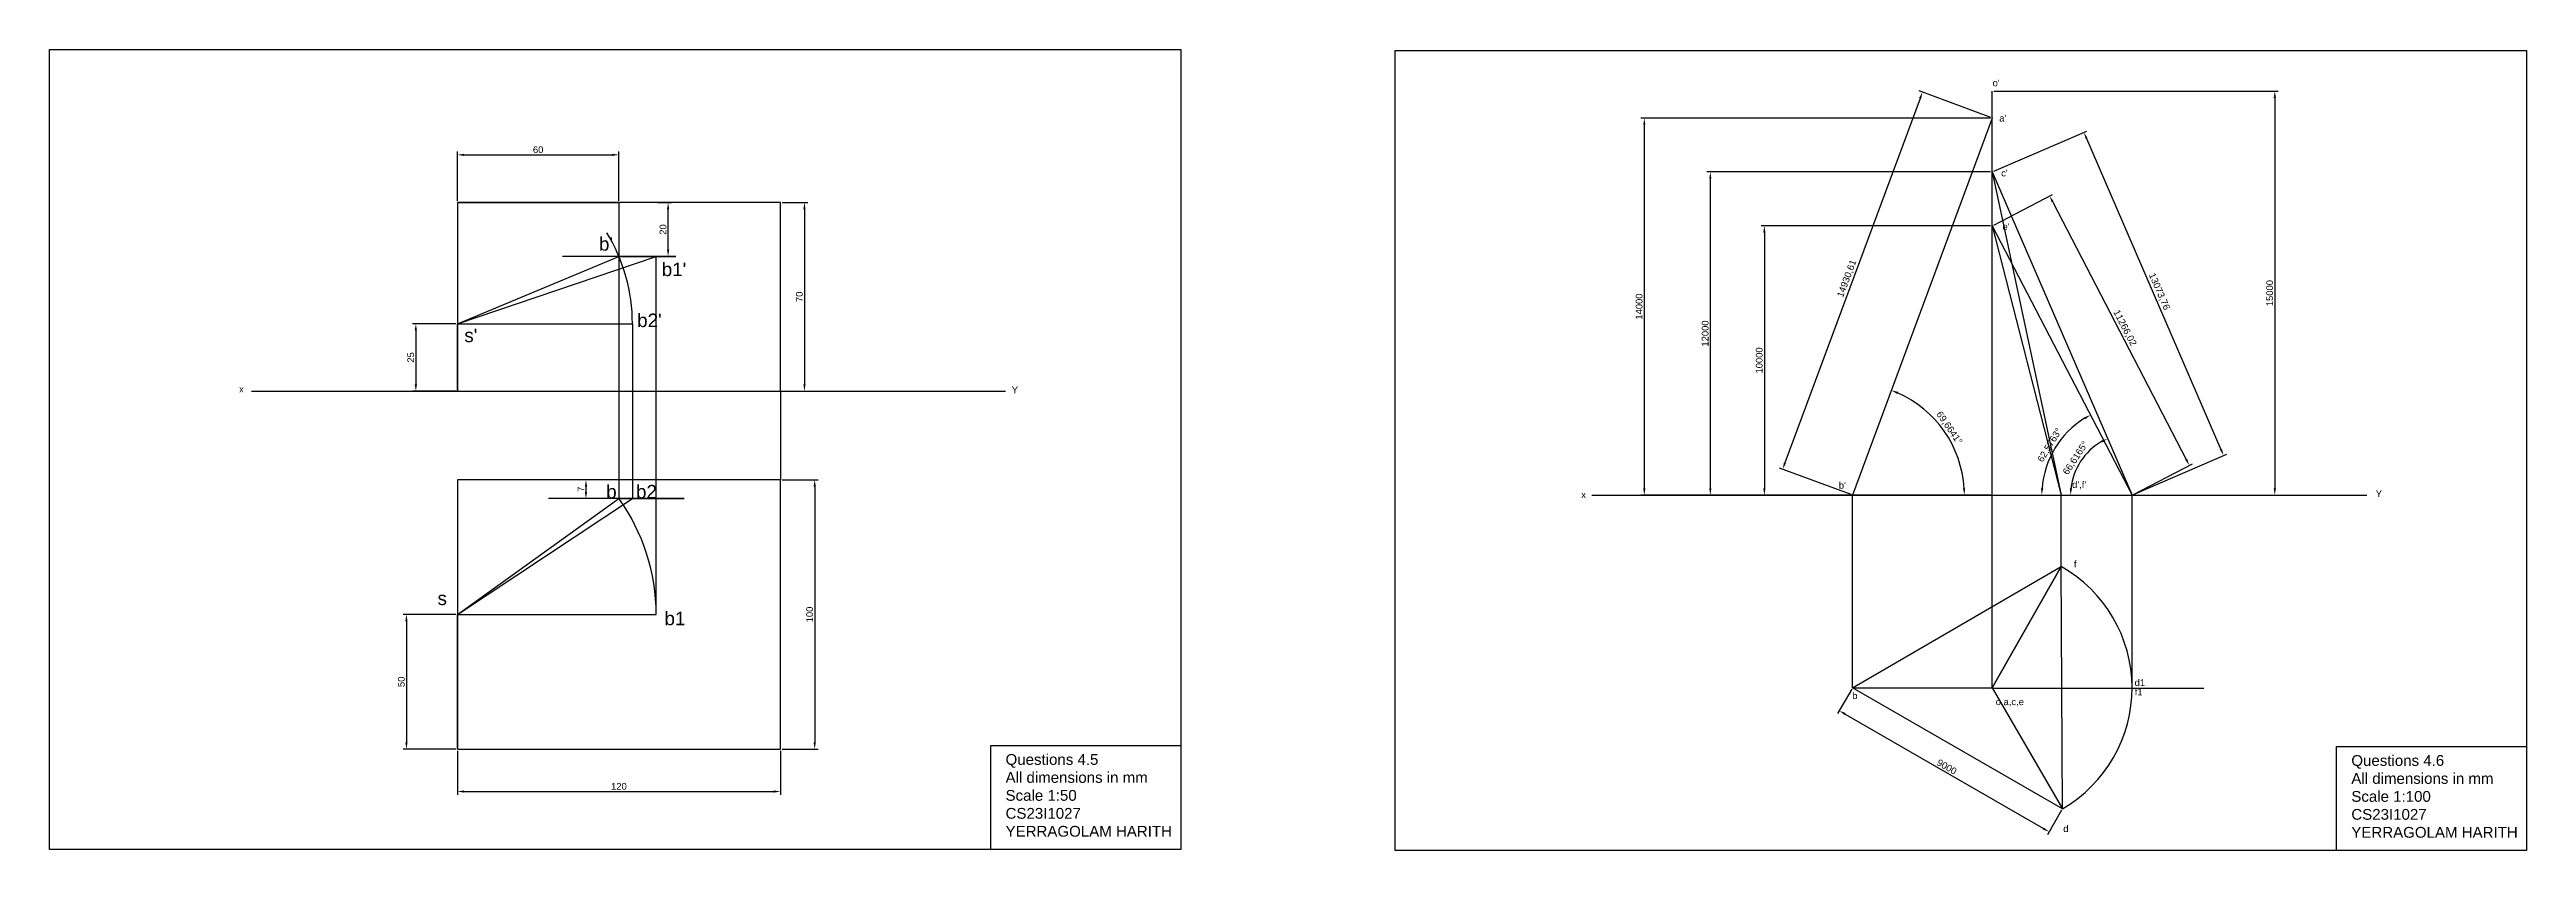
# Model space of a CAD drawing. Header units: millimetres. Extents: x 2023 to 3983, y 1593 to 1892.
# Drawn here: x 2023 to 2942, y 1594 to 1891 of the extents above; entities that cross this region are included whole.
import ezdxf

# ---------------------------------------------------------------- set-up
doc = ezdxf.new("R2010")
doc.units = ezdxf.units.MM
doc.styles.get("Standard").update_dxf_attribs({"font": 'arial.ttf'})
doc.dimstyles.new('ISO-25', dxfattribs={"dimtxt": 2.5, "dimasz": 2.5, "dimexe": 1.25, "dimexo": 0.625, "dimtad": 1, "dimtxsty": 'Standard', "dimcen": 2.5, "dimadec": 0, "dimazin": 0, "dimtfac": 1, "dimtmove": 0, "dimatfit": 3, "dimfxl": 1, "dimarcsym": 0})

# ---------------------------------------------------------------- blocks, each defined once
blk = doc.blocks.new('*D3')
at = {"color": 0, "lineweight": -2, "transparency": 16777216}
for p, q in [((2294.71, 1834.12), (2304.2, 1834.12)), ((2302.95, 1831.62), (2302.95, 1766.62)), ((2294.71, 1764.12), (2304.2, 1764.12))]:
    blk.add_line(p, q, dxfattribs=at)
at = {"color": 0, "transparency": 16777216}
for points in [[(2302.54, 1831.62), (2303.37, 1831.62), (2302.95, 1834.12)], [(2302.54, 1766.62), (2303.37, 1766.62), (2302.95, 1764.12)]]:
    blk.add_solid(points, dxfattribs=at)
at = {"layer": 'Defpoints', "color": 0, "transparency": 16777216}
for p in [(2294.08, 1834.12), (2294.08, 1764.12), (2302.95, 1764.12)]:
    blk.add_point(p, dxfattribs=at)
at = {"color": 0, "transparency": 16777216, "insert": (2301.05, 1799.12), "char_height": 2.5, "attachment_point": 5, "rotation": 90}
blk.add_mtext('70', dxfattribs=at)
blk = doc.blocks.new('*D4')
at = {"color": 0, "lineweight": -2, "transparency": 16777216}
for p, q in [((2294.71, 1731.18), (2308.02, 1731.18)), ((2306.77, 1728.68), (2306.77, 1633.68)), ((2294.71, 1631.18), (2308.02, 1631.18))]:
    blk.add_line(p, q, dxfattribs=at)
at = {"color": 0, "transparency": 16777216}
for points in [[(2306.35, 1728.68), (2307.18, 1728.68), (2306.77, 1731.18)], [(2306.35, 1633.68), (2307.18, 1633.68), (2306.77, 1631.18)]]:
    blk.add_solid(points, dxfattribs=at)
at = {"layer": 'Defpoints', "color": 0, "transparency": 16777216}
for p in [(2294.08, 1731.18), (2294.08, 1631.18), (2306.77, 1631.18)]:
    blk.add_point(p, dxfattribs=at)
at = {"color": 0, "transparency": 16777216, "insert": (2304.87, 1681.18), "char_height": 2.5, "attachment_point": 5, "rotation": 90}
blk.add_mtext('100', dxfattribs=at)
blk = doc.blocks.new('*D5')
at = {"color": 0, "lineweight": -2, "transparency": 16777216}
for p, q in [((2174.08, 1630.56), (2174.08, 1614.19)), ((2294.08, 1630.56), (2294.08, 1614.19)), ((2176.58, 1615.44), (2291.58, 1615.44))]:
    blk.add_line(p, q, dxfattribs=at)
at = {"color": 0, "transparency": 16777216}
for points in [[(2176.58, 1615.86), (2176.58, 1615.03), (2174.08, 1615.44)], [(2291.58, 1615.86), (2291.58, 1615.03), (2294.08, 1615.44)]]:
    blk.add_solid(points, dxfattribs=at)
at = {"layer": 'Defpoints', "color": 0, "transparency": 16777216}
for p in [(2174.08, 1631.18), (2294.08, 1631.18), (2294.08, 1615.44)]:
    blk.add_point(p, dxfattribs=at)
at = {"color": 0, "transparency": 16777216, "insert": (2234.08, 1617.35), "char_height": 2.5, "attachment_point": 5}
blk.add_mtext('120', dxfattribs=at)
blk = doc.blocks.new('*D6')
at = {"color": 0, "lineweight": -2, "transparency": 16777216}
for p, q in [((2173.46, 1789.12), (2157.42, 1789.12)), ((2158.67, 1786.62), (2158.67, 1766.62)), ((2173.46, 1764.12), (2157.42, 1764.12))]:
    blk.add_line(p, q, dxfattribs=at)
at = {"color": 0, "transparency": 16777216}
for points in [[(2158.25, 1786.62), (2159.09, 1786.62), (2158.67, 1789.12)], [(2158.25, 1766.62), (2159.09, 1766.62), (2158.67, 1764.12)]]:
    blk.add_solid(points, dxfattribs=at)
at = {"layer": 'Defpoints', "color": 0, "transparency": 16777216}
for p in [(2174.08, 1789.12), (2158.67, 1764.12), (2174.08, 1764.12)]:
    blk.add_point(p, dxfattribs=at)
at = {"color": 0, "transparency": 16777216, "insert": (2156.77, 1776.62), "char_height": 2.5, "attachment_point": 5, "rotation": 90}
blk.add_mtext('25', dxfattribs=at)
blk = doc.blocks.new('*D7')
at = {"color": 0, "lineweight": -2, "transparency": 16777216}
for p, q in [((2173.46, 1681.18), (2153.93, 1681.18)), ((2155.18, 1678.68), (2155.18, 1633.68)), ((2173.46, 1631.18), (2153.93, 1631.18))]:
    blk.add_line(p, q, dxfattribs=at)
at = {"color": 0, "transparency": 16777216}
for points in [[(2154.76, 1678.68), (2155.59, 1678.68), (2155.18, 1681.18)], [(2154.76, 1633.68), (2155.59, 1633.68), (2155.18, 1631.18)]]:
    blk.add_solid(points, dxfattribs=at)
at = {"layer": 'Defpoints', "color": 0, "transparency": 16777216}
for p in [(2174.08, 1681.18), (2155.18, 1631.18), (2174.08, 1631.18)]:
    blk.add_point(p, dxfattribs=at)
at = {"color": 0, "transparency": 16777216, "insert": (2153.28, 1656.18), "char_height": 2.5, "attachment_point": 5, "rotation": 90}
blk.add_mtext('50', dxfattribs=at)
blk = doc.blocks.new('*D8')
at = {"color": 0, "lineweight": -2, "transparency": 16777216}
for p, q in [((2248.52, 1834.12), (2253.58, 1834.12)), ((2252.33, 1816.62), (2252.33, 1831.62)), ((2248.52, 1814.12), (2253.58, 1814.12))]:
    blk.add_line(p, q, dxfattribs=at)
at = {"color": 0, "transparency": 16777216}
for points in [[(2251.92, 1831.62), (2252.75, 1831.62), (2252.33, 1834.12)], [(2251.92, 1816.62), (2252.75, 1816.62), (2252.33, 1814.12)]]:
    blk.add_solid(points, dxfattribs=at)
at = {"layer": 'Defpoints', "color": 0, "transparency": 16777216}
for p in [(2247.9, 1834.12), (2252.33, 1834.12), (2247.9, 1814.12)]:
    blk.add_point(p, dxfattribs=at)
at = {"color": 0, "transparency": 16777216, "insert": (2250.43, 1824.12), "char_height": 2.5, "attachment_point": 5, "rotation": 90}
blk.add_mtext('20', dxfattribs=at)
blk = doc.blocks.new('*D9')
at = {"color": 0, "lineweight": -2, "transparency": 16777216}
for p, q in [((2233.46, 1731.18), (2220.58, 1731.18)), ((2233.46, 1724.18), (2220.58, 1724.18)), ((2221.83, 1728.68), (2221.83, 1726.68))]:
    blk.add_line(p, q, dxfattribs=at)
at = {"color": 0, "transparency": 16777216}
for points in [[(2221.42, 1728.68), (2222.25, 1728.68), (2221.83, 1731.18)], [(2221.42, 1726.68), (2222.25, 1726.68), (2221.83, 1724.18)]]:
    blk.add_solid(points, dxfattribs=at)
at = {"layer": 'Defpoints', "color": 0, "transparency": 16777216}
for p in [(2234.08, 1731.18), (2221.83, 1724.18), (2234.08, 1724.18)]:
    blk.add_point(p, dxfattribs=at)
at = {"color": 0, "transparency": 16777216, "insert": (2219.96, 1727.68), "char_height": 2.5, "attachment_point": 5, "rotation": 90}
blk.add_mtext('7', dxfattribs=at)
blk = doc.blocks.new('*D10')
at = {"color": 0, "lineweight": -2, "transparency": 16777216}
for p, q in [((2174.08, 1834.75), (2174.08, 1853.08)), ((2176.58, 1851.83), (2231.58, 1851.83)), ((2234.08, 1834.75), (2234.08, 1853.08))]:
    blk.add_line(p, q, dxfattribs=at)
at = {"color": 0, "transparency": 16777216}
for points in [[(2176.58, 1852.25), (2176.58, 1851.42), (2174.08, 1851.83)], [(2231.58, 1852.25), (2231.58, 1851.42), (2234.08, 1851.83)]]:
    blk.add_solid(points, dxfattribs=at)
at = {"layer": 'Defpoints', "color": 0, "transparency": 16777216}
for p in [(2234.08, 1851.83), (2174.08, 1834.12), (2234.08, 1834.12)]:
    blk.add_point(p, dxfattribs=at)
at = {"color": 0, "transparency": 16777216, "insert": (2204.08, 1853.73), "char_height": 2.5, "attachment_point": 5}
blk.add_mtext('60', dxfattribs=at)
blk = doc.blocks.new('*D25')
at = {"color": 0, "lineweight": -2, "transparency": 16777216}
for p, q in [((2744.64, 1875.5), (2850.16, 1875.5)), ((2848.91, 1873), (2848.91, 1728)), ((2744.64, 1725.5), (2850.16, 1725.5))]:
    blk.add_line(p, q, dxfattribs=at)
at = {"color": 0, "transparency": 16777216}
for points in [[(2848.49, 1873), (2849.33, 1873), (2848.91, 1875.5)], [(2848.49, 1728), (2849.33, 1728), (2848.91, 1725.5)]]:
    blk.add_solid(points, dxfattribs=at)
at = {"layer": 'Defpoints', "color": 0, "transparency": 16777216}
for p in [(2744.02, 1875.5), (2744.02, 1725.5), (2848.91, 1725.5)]:
    blk.add_point(p, dxfattribs=at)
at = {"color": 0, "transparency": 16777216, "insert": (2847.01, 1800.5), "char_height": 2.5, "attachment_point": 5, "rotation": 90}
blk.add_mtext('15000', dxfattribs=at)
blk = doc.blocks.new('*D26')
at = {"color": 0, "lineweight": -2, "transparency": 16777216}
for p, q in [((2717.19, 1872.77), (2667.04, 1737.46)), ((2743.43, 1865.71), (2716.88, 1875.55)), ((2691.55, 1725.71), (2665, 1735.55))]:
    blk.add_line(p, q, dxfattribs=at)
at = {"color": 0, "transparency": 16777216}
for points in [[(2716.8, 1872.92), (2717.58, 1872.63), (2718.06, 1875.12)], [(2666.65, 1737.61), (2667.43, 1737.32), (2666.17, 1735.12)]]:
    blk.add_solid(points, dxfattribs=at)
at = {"layer": 'Defpoints', "color": 0, "transparency": 16777216}
for p in [(2744.02, 1865.5), (2666.17, 1735.12), (2692.13, 1725.5)]:
    blk.add_point(p, dxfattribs=at)
at = {"color": 0, "transparency": 16777216, "insert": (2690.12, 1805.86), "char_height": 2.5, "attachment_point": 5, "rotation": 69.66406}
blk.add_mtext('14930,61', dxfattribs=at)
blk = doc.blocks.new('*D27')
at = {"color": 0, "lineweight": -2, "transparency": 16777216}
blk.add_arc((2692.13, 1725.5), 41.48, 3.45386, 66.2102, dxfattribs=at)
at = {"color": 0, "transparency": 16777216}
for points in [[(2708.71, 1763.06), (2709.02, 1763.84), (2706.55, 1764.39)], [(2733.95, 1728.01), (2733.12, 1727.98), (2733.61, 1725.5)]]:
    blk.add_solid(points, dxfattribs=at)
at = {"layer": 'Defpoints', "color": 0, "transparency": 16777216}
for p in [(2744.02, 1865.5), (2730.25, 1741.85), (2595.29, 1725.5), (2692.13, 1725.5), (2883.13, 1725.5)]:
    blk.add_point(p, dxfattribs=at)
at = {"color": 0, "transparency": 16777216, "insert": (2727.92, 1750.4), "char_height": 2.5, "attachment_point": 5, "rotation": 304.83203}
blk.add_mtext('69,6641°', dxfattribs=at)
blk = doc.blocks.new('*D28')
at = {"color": 0, "lineweight": -2, "transparency": 16777216}
for p, q in [((2744.59, 1845.74), (2779.17, 1860.69)), ((2779.01, 1857.9), (2828.91, 1742.49)), ((2796.48, 1725.74), (2831.05, 1740.69))]:
    blk.add_line(p, q, dxfattribs=at)
at = {"color": 0, "transparency": 16777216}
for points in [[(2779.39, 1858.07), (2778.63, 1857.74), (2778.02, 1860.2)], [(2829.3, 1742.66), (2828.53, 1742.33), (2829.91, 1740.2)]]:
    blk.add_solid(points, dxfattribs=at)
at = {"layer": 'Defpoints', "color": 0, "transparency": 16777216}
for p in [(2744.02, 1845.5), (2829.91, 1740.2), (2795.91, 1725.5)]:
    blk.add_point(p, dxfattribs=at)
at = {"color": 0, "transparency": 16777216, "insert": (2805.92, 1801.04), "char_height": 2.5, "attachment_point": 5, "rotation": 293.38349}
blk.add_mtext('13073,76', dxfattribs=at)
blk = doc.blocks.new('*D29')
at = {"color": 0, "lineweight": -2, "transparency": 16777216}
for p, q in [((2744.57, 1825.78), (2766.42, 1837.12)), ((2766.46, 1834.32), (2816.04, 1738.76)), ((2796.46, 1725.78), (2818.31, 1737.12))]:
    blk.add_line(p, q, dxfattribs=at)
at = {"color": 0, "transparency": 16777216}
for points in [[(2766.83, 1834.52), (2766.09, 1834.13), (2765.31, 1836.54)], [(2816.41, 1738.95), (2815.67, 1738.57), (2817.2, 1736.54)]]:
    blk.add_solid(points, dxfattribs=at)
at = {"layer": 'Defpoints', "color": 0, "transparency": 16777216}
for p in [(2744.02, 1825.5), (2817.2, 1736.54), (2795.91, 1725.5)]:
    blk.add_point(p, dxfattribs=at)
at = {"color": 0, "transparency": 16777216, "insert": (2793.14, 1787.52), "char_height": 2.5, "attachment_point": 5, "rotation": 297.42371}
blk.add_mtext('11266,02', dxfattribs=at)
blk = doc.blocks.new('*D30')
at = {"color": 0, "lineweight": -2, "transparency": 16777216}
blk.add_arc((2795.91, 1725.5), 22.84, 119.65816, 173.72533, dxfattribs=at)
at = {"color": 0, "transparency": 16777216}
for points in [[(2784.42, 1745.72), (2784.79, 1744.97), (2786.84, 1746.46)], [(2773.62, 1727.97), (2772.79, 1728.01), (2773.07, 1725.5)]]:
    blk.add_solid(points, dxfattribs=at)
at = {"layer": 'Defpoints', "color": 0, "transparency": 16777216}
for p in [(2744.02, 1845.5), (2779.59, 1741.48), (2595.29, 1725.5), (2795.91, 1725.5), (2883.13, 1725.5)]:
    blk.add_point(p, dxfattribs=at)
at = {"color": 0, "transparency": 16777216, "insert": (2775.04, 1739.21), "char_height": 2.5, "attachment_point": 5, "rotation": 56.69175}
blk.add_mtext('66,6165°', dxfattribs=at)
blk = doc.blocks.new('*D31')
at = {"color": 0, "lineweight": -2, "transparency": 16777216}
blk.add_arc((2795.91, 1725.5), 33.51, 121.69959, 175.72412, dxfattribs=at)
at = {"color": 0, "transparency": 16777216}
for points in [[(2778.09, 1754.37), (2778.5, 1753.64), (2780.47, 1755.24)], [(2762.91, 1727.98), (2762.08, 1728.01), (2762.4, 1725.5)]]:
    blk.add_solid(points, dxfattribs=at)
at = {"layer": 'Defpoints', "color": 0, "transparency": 16777216}
for p in [(2744.02, 1825.5), (2770.9, 1747.79), (2595.29, 1725.5), (2795.91, 1725.5), (2883.13, 1725.5)]:
    blk.add_point(p, dxfattribs=at)
at = {"color": 0, "transparency": 16777216, "insert": (2765.45, 1744), "char_height": 2.5, "attachment_point": 5, "rotation": 58.71186}
blk.add_mtext('62,5763°', dxfattribs=at)
blk = doc.blocks.new('*D32')
at = {"color": 0, "lineweight": -2, "transparency": 16777216}
for p, q in [((2691.82, 1653.46), (2686.57, 1644.37)), ((2689.36, 1644.2), (2762.98, 1601.7)), ((2769.76, 1608.46), (2764.52, 1599.37))]:
    blk.add_line(p, q, dxfattribs=at)
at = {"color": 0, "transparency": 16777216}
for points in [[(2689.57, 1644.56), (2689.15, 1643.84), (2687.2, 1645.45)], [(2763.18, 1602.06), (2762.77, 1601.34), (2765.14, 1600.45)]]:
    blk.add_solid(points, dxfattribs=at)
at = {"layer": 'Defpoints', "color": 0, "transparency": 16777216}
for p in [(2692.13, 1654), (2765.14, 1600.45), (2770.07, 1609)]:
    blk.add_point(p, dxfattribs=at)
at = {"color": 0, "transparency": 16777216, "insert": (2727.12, 1624.6), "char_height": 2.5, "attachment_point": 5, "rotation": 330}
blk.add_mtext('9000', dxfattribs=at)
blk = doc.blocks.new('*D33')
at = {"color": 0, "lineweight": -2, "transparency": 16777216}
for p, q in [((2743.39, 1845.5), (2638.06, 1845.5)), ((2639.31, 1843), (2639.31, 1728)), ((2743.39, 1725.5), (2638.06, 1725.5))]:
    blk.add_line(p, q, dxfattribs=at)
at = {"color": 0, "transparency": 16777216}
for points in [[(2638.9, 1843), (2639.73, 1843), (2639.31, 1845.5)], [(2638.9, 1728), (2639.73, 1728), (2639.31, 1725.5)]]:
    blk.add_solid(points, dxfattribs=at)
at = {"layer": 'Defpoints', "color": 0, "transparency": 16777216}
for p in [(2744.02, 1845.5), (2639.31, 1725.5), (2744.02, 1725.5)]:
    blk.add_point(p, dxfattribs=at)
at = {"color": 0, "transparency": 16777216, "insert": (2637.41, 1785.5), "char_height": 2.5, "attachment_point": 5, "rotation": 90}
blk.add_mtext('12000', dxfattribs=at)
blk = doc.blocks.new('*D23')
at = {"color": 0, "lineweight": -2, "transparency": 16777216}
for p, q in [((2743.39, 1865.5), (2613.55, 1865.5)), ((2614.8, 1863), (2614.8, 1728)), ((2743.39, 1725.5), (2613.55, 1725.5))]:
    blk.add_line(p, q, dxfattribs=at)
at = {"color": 0, "transparency": 16777216}
for points in [[(2614.38, 1863), (2615.21, 1863), (2614.8, 1865.5)], [(2614.38, 1728), (2615.21, 1728), (2614.8, 1725.5)]]:
    blk.add_solid(points, dxfattribs=at)
at = {"layer": 'Defpoints', "color": 0, "transparency": 16777216}
for p in [(2744.02, 1865.5), (2614.8, 1725.5), (2744.02, 1725.5)]:
    blk.add_point(p, dxfattribs=at)
at = {"color": 0, "transparency": 16777216, "insert": (2612.89, 1795.5), "char_height": 2.5, "attachment_point": 5, "rotation": 90}
blk.add_mtext('14000', dxfattribs=at)
blk = doc.blocks.new('*D24')
at = {"color": 0, "lineweight": -2, "transparency": 16777216}
for p, q in [((2743.39, 1825.5), (2658.13, 1825.5)), ((2659.38, 1823), (2659.38, 1728)), ((2743.39, 1725.5), (2658.13, 1725.5))]:
    blk.add_line(p, q, dxfattribs=at)
at = {"color": 0, "transparency": 16777216}
for points in [[(2658.96, 1823), (2659.79, 1823), (2659.38, 1825.5)], [(2658.96, 1728), (2659.79, 1728), (2659.38, 1725.5)]]:
    blk.add_solid(points, dxfattribs=at)
at = {"layer": 'Defpoints', "color": 0, "transparency": 16777216}
for p in [(2744.02, 1825.5), (2659.38, 1725.5), (2744.02, 1725.5)]:
    blk.add_point(p, dxfattribs=at)
at = {"color": 0, "transparency": 16777216, "insert": (2657.47, 1775.5), "char_height": 2.5, "attachment_point": 5, "rotation": 90}
blk.add_mtext('10000', dxfattribs=at)

msp = doc.modelspace()

# ---------------------------------------------------------------- linework, layer by layer
for p, q in [((2022.657674, 1890.938854), (2442.657674, 1890.938854)), ((2022.657674, 1593.938854), (2022.657674, 1890.938854)), ((2442.657674, 1890.938854), (2442.657674, 1593.938854)), ((2744.018624, 1725.495918), (2744.018624, 1875.495918)), ((2744.018624, 1725.495918), (2744.018624, 1845.495918)), ((2744.018624, 1845.495918), (2795.906217, 1725.495918)), ((2294.080986, 1834.121708), (2174.080986, 1834.121708)), ((2174.080986, 1834.121708), (2174.080986, 1764.121708)), ((2174.080986, 1834.121708), (2234.080986, 1834.121708)), ((2234.080986, 1834.121708), (2234.080986, 1731.184325)), ((2234.080986, 1834.121708), (2234.080986, 1814.121708)), ((2294.080986, 1764.121708), (2294.080986, 1834.121708)), ((2744.018624, 1725.495918), (2744.018624, 1825.495918)), ((2744.018624, 1825.495918), (2795.906217, 1725.495918)), ((2174.080986, 1789.121708), (2234.080986, 1814.121708)), ((2255.249855, 1814.121708), (2213.134383, 1814.121708)), ((2234.080986, 1814.121708), (2255.249855, 1814.121708)), ((2247.898328, 1681.184325), (2247.898328, 1814.121708)), ((2174.080986, 1764.121708), (2174.080986, 1789.121708)), ((2174.080986, 1789.121708), (2239.080986, 1789.121708)), ((2239.080986, 1789.121708), (2239.080986, 1724.184325)), ((2097.693157, 1764.121708), (2377.603833, 1764.121708)), ((2294.080986, 1764.121708), (2294.080986, 1731.184325)), ((2294.080986, 1731.184325), (2174.080986, 1731.184325)), ((2174.080986, 1731.184325), (2174.080986, 1631.184325)), ((2234.080986, 1731.184325), (2234.080986, 1724.184325)), ((2294.080986, 1631.184325), (2294.080986, 1731.184325)), ((2174.080986, 1681.184325), (2234.080986, 1724.184325)), ((2258.35874, 1724.184325), (2207.874307, 1724.184325)), ((2234.080986, 1724.184325), (2258.35874, 1724.184325)), ((2595.290203, 1725.495918), (2883.127848, 1725.495918)), ((2692.131191, 1653.996495), (2692.131191, 1725.495918)), ((2744.018624, 1653.868166), (2744.018624, 1725.495918)), ((2769.628301, 1698.995394), (2769.628301, 1725.495918)), ((2795.906217, 1653.868166), (2795.906217, 1725.495918)), ((2692.131191, 1653.996495), (2769.628301, 1698.995394)), ((2770.073477, 1608.996495), (2769.628301, 1698.995394)), ((2174.080986, 1631.184325), (2174.080986, 1681.184325)), ((2174.080986, 1681.184325), (2247.898328, 1681.184325)), ((2770.073477, 1608.996495), (2692.131191, 1653.996495)), ((2744.018624, 1653.868166), (2822.51241, 1653.868166)), ((2174.080986, 1631.184325), (2294.080986, 1631.184325)), ((2442.657674, 1593.938854), (2022.657674, 1593.938854))]:
    msp.add_line(p, q)
at = {"color": 114, "true_color": 0x139b48}
for p, q in [((2744.018624, 1865.495918), (2692.131191, 1725.495918)), ((2744.018624, 1845.495918), (2769.628301, 1725.495918)), ((2744.018624, 1825.495918), (2769.628301, 1725.495918))]:
    msp.add_line(p, q, dxfattribs=at)
at = {"color": 85, "true_color": 0x58ba48}
for p, q in [((2174.080986, 1789.121708), (2247.898328, 1814.121708)), ((2174.080986, 1681.184325), (2239.080986, 1724.184325)), ((2744.018624, 1653.996495), (2769.628301, 1698.995394)), ((2769.628301, 1698.995394), (2744.018624, 1653.996495)), ((2692.131191, 1653.996495), (2744.018624, 1653.996495)), ((2744.018624, 1653.996495), (2770.073477, 1608.996495))]:
    msp.add_line(p, q, dxfattribs=at)
for points in [[(2522.347645, 1890.557734), (2942.347645, 1890.557734), (2942.347645, 1593.557734), (2522.347645, 1593.557734)], [(2372.18132, 1632.544177), (2442.657674, 1632.544177), (2442.657674, 1593.938854), (2372.18132, 1593.938854)], [(2871.871291, 1632.163057), (2942.347645, 1632.163057), (2942.347645, 1593.557734), (2871.871291, 1593.557734)]]:
    msp.add_lwpolyline(points, close=True)
for centre, radius, start, end in [((2174.080986, 1789.121708), 65, 0, 31.332919101), ((2174.080986, 1681.184325), 73.817342, 0, 35.627907291), ((2744.018624, 1653.868166), 51.887592, 300.141704587, 60.425113762)]:
    msp.add_arc(centre, radius, start, end)
for p in [(2744.018624, 1865.495918), (2744.018624, 1845.495918), (2744.018624, 1825.495918), (2744.018624, 1653.868166), (2795.906217, 1653.868166)]:
    msp.add_point(p)

# ---------------------------------------------------------------- texts
at = {"attachment_point": 1}
for s, width, gutter_width, insert, char_height in [("o'", 14.11364798, 12.5, (2744.12383, 1879.792706), 2.5), ("a'", 14.11364798, 12.5, (2746.595949, 1866.705648), 2.5), ("c'", 14.11364798, 12.5, (2747.307457, 1846.325366), 2.5), ("b'", 5.01611288, 25, (2226.664951, 1821.255689), 5), ("e'", 14.11364798, 12.5, (2747.781796, 1826.419043), 2.5), ("b1'", 6.34389547, 25, (2249.975079, 1811.820254), 5), ("s'", 5.19946988, 25, (2176.666291, 1787.296477), 5), ("b2'", 6.3879072, 25, (2240.844757, 1792.900211), 5), ('Y', 16.25867254, 12.5, (2379.927169, 1765.827559), 2.5), ('x', 16.25867254, 12.5, (2093.046951, 1766.103116), 2.5), ('b', 6.3879072, 25, (2229.357094, 1729.286644), 5), ('b2', 6.3879072, 25, (2240.410794, 1729.286644), 5), ("b'", 14.11364798, 12.5, (2687.027995, 1730.37412), 2.5), ("d',f'", 14.11364798, 12.5, (2773.650718, 1730.628237), 2.5), ('x', 16.25867254, 12.5, (2591.37429, 1726.889737), 2.5), ('Y', 16.25867254, 12.5, (2886.382209, 1727.262657), 2.5), ('f', 14.11364798, 12.5, (2774.311689, 1701.163756), 2.5), ('s', 4.75379456, 25, (2166.71937, 1689.673984), 5), ('b1', 6.3879072, 25, (2250.989629, 1682.205554), 5), ('d1', 14.11364798, 12.5, (2796.841712, 1657.11948), 2.5), ('b', 14.11364798, 12.5, (2692.004299, 1652.261451), 2.5), ('o,a,c,e', 14.11364798, 12.5, (2745.27782, 1650.014832), 2.5), ('f1', 14.11364798, 12.5, (2796.888159, 1653.683047), 2.5), ('Questions 4.5\\PAll dimensions in mm\\PScale 1:50\\PCS23I1027\\PYERRAGOLAM HARITH', 79.91576006, 12.5, (2377.635619, 1629.344614), 4), ('Questions 4.6\\PAll dimensions in mm\\PScale 1:100\\PCS23I1027\\PYERRAGOLAM HARITH', 79.91576006, 12.5, (2877.32559, 1628.963494), 4), ('d', 14.11364798, 12.5, (2770.35747, 1602.889286), 2.5)]:
    msp.add_mtext_dynamic_manual_height_columns(s, width=width, gutter_width=gutter_width, heights=[0], dxfattribs=dict(at, insert=insert, char_height=char_height))

# ---------------------------------------------------------------- dimensions: what is measured, and where the dimension line sits
for p1, p2, distance, picture, middle in [((2744.018624, 1865.495918), (2692.131191, 1725.495918), -27.687845, '*D26', (2690.118025, 1805.857424)), ((2744.018624, 1845.495918), (2795.906217, 1725.495918), 37.043335, '*D28', (2805.916012, 1801.042129)), ((2744.018624, 1825.495918), (2795.906217, 1725.495918), 23.984867, '*D29', (2793.140306, 1787.522364)), ((2692.131191, 1653.996495), (2770.073477, 1608.996495), -9.866589, '*D32', (2727.119756, 1624.598467))]:
    dim = msp.add_aligned_dim(p1=p1, p2=p2, distance=distance, dimstyle='ISO-25', override={"dimlfac": 100})
    dim.commit()
    dim.dimension.update_dxf_attribs({"geometry": picture, "text_midpoint": middle})
for base, p1, picture, middle in [((2848.90988, 1725.495918), (2744.018624, 1875.495918), '*D25', (2847.008448, 1800.495918)), ((2614.795859, 1725.495918), (2744.018624, 1865.495918), '*D23', (2612.894426, 1795.495918)), ((2639.312919, 1725.495918), (2744.018624, 1845.495918), '*D33', (2637.411486, 1785.495918)), ((2659.375405, 1725.495918), (2744.018624, 1825.495918), '*D24', (2657.473972, 1775.495918))]:
    dim = msp.add_linear_dim(base=base, p1=p1, p2=(2744.018624, 1725.495918), angle=90, dimstyle='ISO-25', override={"dimlfac": 100})
    dim.commit()
    dim.dimension.update_dxf_attribs({"geometry": picture, "text_midpoint": middle})
for base, line2, picture, middle in [((2730.24948, 1741.850255), ((2744.018624, 1865.495918), (2692.131191, 1725.495918)), '*D27', (2727.924237, 1750.402418)), ((2779.591007, 1741.479092), ((2744.018624, 1845.495918), (2795.906217, 1725.495918)), '*D30', (2775.040589, 1739.206377)), ((2770.895268, 1747.793587), ((2744.018624, 1825.495918), (2795.906217, 1725.495918)), '*D31', (2765.454083, 1744.002475))]:
    dim = msp.add_angular_dim_2l(base=base, line1=((2595.290203, 1725.495918), (2883.127848, 1725.495918)), line2=line2, dimstyle='ISO-25', override={"dimadec": 4})
    dim.commit()
    dim.dimension.update_dxf_attribs({"geometry": picture, "text_midpoint": middle})
for base, p1, p2, picture, middle in [((2234.080986, 1851.833051), (2174.080986, 1834.121708), (2234.080986, 1834.121708), '*D10', (2204.080986, 1853.734484)), ((2294.080986, 1615.4444), (2174.080986, 1631.184325), (2294.080986, 1631.184325), '*D5', (2234.080986, 1617.345833))]:
    dim = msp.add_linear_dim(base=base, p1=p1, p2=p2, dimstyle='ISO-25')
    dim.commit()
    dim.dimension.update_dxf_attribs({"geometry": picture, "text_midpoint": middle})
for base, p1, p2, picture, middle in [((2252.332651, 1834.121708), (2247.898328, 1814.121708), (2247.898328, 1834.121708), '*D8', (2250.431218, 1824.121708)), ((2302.952791, 1764.121708), (2294.080986, 1834.121708), (2294.080986, 1764.121708), '*D3', (2301.051359, 1799.121708)), ((2158.668729, 1764.121708), (2174.080986, 1789.121708), (2174.080986, 1764.121708), '*D6', (2156.767297, 1776.621708)), ((2221.832951, 1724.184325), (2234.080986, 1731.184325), (2234.080986, 1724.184325), '*D9', (2219.957951, 1727.684325)), ((2306.767418, 1631.184325), (2294.080986, 1731.184325), (2294.080986, 1631.184325), '*D4', (2304.865985, 1681.184325)), ((2155.176911, 1631.184325), (2174.080986, 1681.184325), (2174.080986, 1631.184325), '*D7', (2153.275479, 1656.184325))]:
    dim = msp.add_linear_dim(base=base, p1=p1, p2=p2, angle=90, dimstyle='ISO-25')
    dim.commit()
    dim.dimension.update_dxf_attribs({"geometry": picture, "text_midpoint": middle})

doc.saveas('drawing.dxf')
